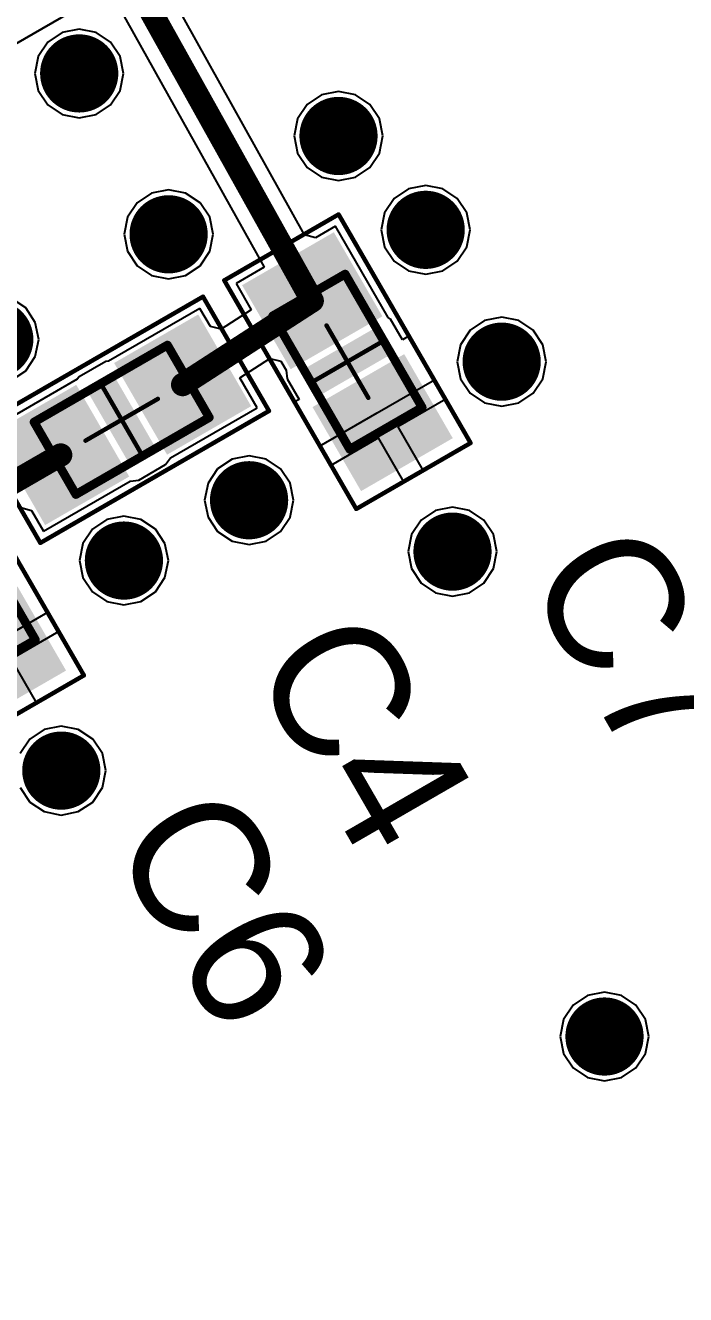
# Model space of a CAD drawing. Header units: millimetres. Extents: x 1.42 to 4.09, y 1.63 to 4.12.
# Drawn here: x 2.472 to 2.767, y 3.15 to 3.718 of the extents above; entities that cross this region are included whole.
import ezdxf

# ---------------------------------------------------------------- set-up
doc = ezdxf.new("R2010")
doc.units = ezdxf.units.MM
doc.header["$MEASUREMENT"] = 0
for name, color, linetype in [('BottomLayer', 5, 'Continuous'), ('BottomSolder', 6, 'Continuous'), ('Mechanical1', 6, 'Continuous'), ('Mechanical13', 56, 'Continuous'), ('Mechanical15', 56, 'Continuous'), ('Mechanical3', 76, 'Continuous'), ('MidLayer1', 16, 'Continuous'), ('MidLayer2', 76, 'Continuous'), ('MultiLayer', 9, 'Continuous'), ('TopLayer', 1, 'Continuous'), ('TopOverlay', 2, 'Continuous'), ('TopPaste', 8, 'Continuous'), ('TopSolder', 216, 'Continuous'), ('ViaHoleLayer', 16, 'Continuous')]:
    doc.layers.add(name, color=color, linetype=linetype)

# ---------------------------------------------------------------- blocks, each defined once
blk = doc.blocks.new('CAPC0603_1608_100_N_6')
at = {"layer": 'Mechanical13', "const_width": 0.00394}
for points in [[(-0.03445, -0.0187), (-0.03445, 0.0187)], [(-0.03445, 0.0187), (0.03445, 0.0187)], [(0.03445, -0.0187), (0.03445, 0.0187)], [(-0.03445, -0.0187), (0.03445, -0.0187)]]:
    blk.add_lwpolyline(points, dxfattribs=at)
at = {"layer": 'Mechanical13', "const_width": 0.00197}
for points in [[(-0.03543, 0.0187, 1), (-0.03346, 0.0187, 1)], [(-0.03543, 0.0187, 1), (-0.03346, 0.0187, 1)], [(0.03346, 0.0187, 1), (0.03543, 0.0187, 1)], [(0.03346, 0.0187, 1), (0.03543, 0.0187, 1)], [(-0.03543, -0.0187, 1), (-0.03346, -0.0187, 1)], [(-0.03543, -0.0187, 1), (-0.03346, -0.0187, 1)], [(0.03346, -0.0187, 1), (0.03543, -0.0187, 1)], [(0.03346, -0.0187, 1), (0.03543, -0.0187, 1)]]:
    blk.add_lwpolyline(points, format="xyb", close=True, dxfattribs=at)
at = {"layer": 'Mechanical15', "const_width": 0.00197}
for points in [[(-0.05906, -0.02953), (-0.05906, 0.02953)], [(-0.05906, 0.02953), (0.05906, 0.02953)], [(0.05906, -0.02953), (0.05906, 0.02953)], [(0, -0.0187), (0, 0.0187)], [(-0.0187, 0), (0.0187, 0)], [(-0.05906, -0.02953), (0.05906, -0.02953)]]:
    blk.add_lwpolyline(points, dxfattribs=at)
at = {"layer": 'Mechanical15', "const_width": 0.000984}
for points in [[(-0.05955, 0.02953, 1), (-0.05856, 0.02953, 1)], [(-0.05955, 0.02953, 1), (-0.05856, 0.02953, 1)], [(0.05856, 0.02953, 1), (0.05955, 0.02953, 1)], [(0.05856, 0.02953, 1), (0.05955, 0.02953, 1)], [(-0.00049, 0.0187, 1), (0.00049, 0.0187, 1)], [(-0.01919, 0, 1), (-0.01821, 0, 1)], [(0.01821, 0, 1), (0.01919, 0, 1)], [(-0.00049, -0.0187, 1), (0.00049, -0.0187, 1)], [(-0.05955, -0.02953, 1), (-0.05856, -0.02953, 1)], [(-0.05955, -0.02953, 1), (-0.05856, -0.02953, 1)], [(0.05856, -0.02953, 1), (0.05955, -0.02953, 1)], [(0.05856, -0.02953, 1), (0.05955, -0.02953, 1)]]:
    blk.add_lwpolyline(points, format="xyb", close=True, dxfattribs=at)
at = {"layer": 'TopLayer'}
for points in [[(-0.01378, -0.01969), (-0.01378, 0.01969), (-0.04921, -0.01969), (-0.04921, 0.01969)], [(-0.00689, -0.02067), (0.00689, -0.02067), (-0.00689, 0.01968), (0.00689, 0.01968)], [(0.04921, -0.01969), (0.04921, 0.01969), (0.01378, -0.01969), (0.01378, 0.01969)]]:
    blk.add_solid(points, dxfattribs=at)
at = {"layer": 'TopPaste'}
for points in [[(-0.01378, -0.01969), (-0.01378, 0.01969), (-0.04921, -0.01969), (-0.04921, 0.01969)], [(0.04921, -0.01969), (0.04921, 0.01969), (0.01378, -0.01969), (0.01378, 0.01969)]]:
    blk.add_solid(points, dxfattribs=at)
at = {"layer": 'TopSolder'}
for points in [[(-0.00978, -0.02369), (-0.00978, 0.02369), (-0.05321, -0.02369), (-0.05321, 0.02369)], [(0.05321, -0.02368), (0.05321, 0.02369), (0.00978, -0.02368), (0.00978, 0.02369)]]:
    blk.add_solid(points, dxfattribs=at)
blk = doc.blocks.new('CAPC0603_1608_100_N_7')
at = {"layer": 'Mechanical13', "const_width": 0.00394}
for points in [[(-0.03445, 0.0187), (0.03445, 0.0187)], [(-0.03445, -0.0187), (-0.03445, 0.0187)], [(0.03445, -0.0187), (0.03445, 0.0187)], [(-0.03445, -0.0187), (0.03445, -0.0187)]]:
    blk.add_lwpolyline(points, dxfattribs=at)
at = {"layer": 'Mechanical13', "const_width": 0.00197}
for points in [[(-0.03543, 0.0187, 1), (-0.03346, 0.0187, 1)], [(-0.03543, 0.0187, 1), (-0.03346, 0.0187, 1)], [(0.03346, 0.0187, 1), (0.03543, 0.0187, 1)], [(0.03346, 0.0187, 1), (0.03543, 0.0187, 1)], [(-0.03543, -0.0187, 1), (-0.03346, -0.0187, 1)], [(-0.03543, -0.0187, 1), (-0.03346, -0.0187, 1)], [(0.03346, -0.0187, 1), (0.03543, -0.0187, 1)], [(0.03346, -0.0187, 1), (0.03543, -0.0187, 1)]]:
    blk.add_lwpolyline(points, format="xyb", close=True, dxfattribs=at)
at = {"layer": 'Mechanical15', "const_width": 0.00197}
for points in [[(-0.05906, 0.02953), (0.05906, 0.02953)], [(-0.05906, -0.02953), (-0.05906, 0.02953)], [(0.05906, -0.02953), (0.05906, 0.02953)], [(0, -0.0187), (0, 0.0187)], [(-0.0187, 0), (0.0187, 0)], [(-0.05906, -0.02953), (0.05906, -0.02953)]]:
    blk.add_lwpolyline(points, dxfattribs=at)
at = {"layer": 'Mechanical15', "const_width": 0.000984}
for points in [[(-0.05955, 0.02953, 1), (-0.05856, 0.02953, 1)], [(-0.05955, 0.02953, 1), (-0.05856, 0.02953, 1)], [(0.05856, 0.02953, 1), (0.05955, 0.02953, 1)], [(0.05856, 0.02953, 1), (0.05955, 0.02953, 1)], [(-0.00049, 0.0187, 1), (0.00049, 0.0187, 1)], [(-0.01919, 0, 1), (-0.01821, 0, 1)], [(0.01821, 0, 1), (0.01919, 0, 1)], [(-0.00049, -0.0187, 1), (0.00049, -0.0187, 1)], [(-0.05955, -0.02953, 1), (-0.05856, -0.02953, 1)], [(-0.05955, -0.02953, 1), (-0.05856, -0.02953, 1)], [(0.05856, -0.02953, 1), (0.05955, -0.02953, 1)], [(0.05856, -0.02953, 1), (0.05955, -0.02953, 1)]]:
    blk.add_lwpolyline(points, format="xyb", close=True, dxfattribs=at)
at = {"layer": 'TopLayer'}
for points in [[(-0.01378, -0.01969), (-0.01378, 0.01969), (-0.04921, -0.01969), (-0.04921, 0.01969)], [(-0.00689, -0.02067), (0.00689, -0.02067), (-0.00689, 0.01968), (0.00689, 0.01968)], [(0.04921, -0.01969), (0.04921, 0.01969), (0.01378, -0.01969), (0.01378, 0.01969)]]:
    blk.add_solid(points, dxfattribs=at)
at = {"layer": 'TopPaste'}
for points in [[(-0.01378, -0.01969), (-0.01378, 0.01969), (-0.04921, -0.01969), (-0.04921, 0.01969)], [(0.04921, -0.01969), (0.04921, 0.01969), (0.01378, -0.01969), (0.01378, 0.01969)]]:
    blk.add_solid(points, dxfattribs=at)
at = {"layer": 'TopSolder'}
for points in [[(-0.00978, -0.02369), (-0.00978, 0.02369), (-0.05321, -0.02369), (-0.05321, 0.02369)], [(0.05321, -0.02368), (0.05321, 0.02369), (0.00978, -0.02368), (0.00978, 0.02369)]]:
    blk.add_solid(points, dxfattribs=at)
blk = doc.blocks.new('CAPC0603_1608_100_N_8')
at = {"layer": 'Mechanical13', "const_width": 0.00394}
for points in [[(-0.03445, 0.0187), (-0.03445, -0.0187)], [(-0.03445, 0.0187), (0.03445, 0.0187)], [(0.03445, 0.0187), (0.03445, -0.0187)], [(-0.03445, -0.0187), (0.03445, -0.0187)]]:
    blk.add_lwpolyline(points, dxfattribs=at)
at = {"layer": 'Mechanical13', "const_width": 0.00197}
for points in [[(-0.03543, 0.0187, 1), (-0.03346, 0.0187, 1)], [(-0.03543, 0.0187, 1), (-0.03346, 0.0187, 1)], [(0.03346, 0.0187, 1), (0.03543, 0.0187, 1)], [(0.03346, 0.0187, 1), (0.03543, 0.0187, 1)], [(-0.03543, -0.0187, 1), (-0.03346, -0.0187, 1)], [(-0.03543, -0.0187, 1), (-0.03346, -0.0187, 1)], [(0.03346, -0.0187, 1), (0.03543, -0.0187, 1)], [(0.03346, -0.0187, 1), (0.03543, -0.0187, 1)]]:
    blk.add_lwpolyline(points, format="xyb", close=True, dxfattribs=at)
at = {"layer": 'Mechanical15', "const_width": 0.00197}
for points in [[(-0.05906, 0.02953), (-0.05906, -0.02953)], [(-0.05906, 0.02953), (0.05906, 0.02953)], [(0.05906, 0.02953), (0.05906, -0.02953)], [(0, 0.0187), (0, -0.0187)], [(-0.0187, 0), (0.0187, 0)], [(-0.05906, -0.02953), (0.05906, -0.02953)]]:
    blk.add_lwpolyline(points, dxfattribs=at)
at = {"layer": 'Mechanical15', "const_width": 0.000984}
for points in [[(-0.05955, 0.02953, 1), (-0.05856, 0.02953, 1)], [(-0.05955, 0.02953, 1), (-0.05856, 0.02953, 1)], [(0.05856, 0.02953, 1), (0.05955, 0.02953, 1)], [(0.05856, 0.02953, 1), (0.05955, 0.02953, 1)], [(-0.00049, 0.0187, 1), (0.00049, 0.0187, 1)], [(-0.01919, 0, 1), (-0.01821, 0, 1)], [(0.01821, 0, 1), (0.01919, 0, 1)], [(-0.00049, -0.0187, 1), (0.00049, -0.0187, 1)], [(-0.05955, -0.02953, 1), (-0.05856, -0.02953, 1)], [(-0.05955, -0.02953, 1), (-0.05856, -0.02953, 1)], [(0.05856, -0.02953, 1), (0.05955, -0.02953, 1)], [(0.05856, -0.02953, 1), (0.05955, -0.02953, 1)]]:
    blk.add_lwpolyline(points, format="xyb", close=True, dxfattribs=at)
at = {"layer": 'TopLayer'}
for points in [[(-0.01378, -0.01969), (-0.01378, 0.01969), (-0.04921, -0.01969), (-0.04921, 0.01969)], [(-0.00689, -0.02067), (0.00689, -0.02067), (-0.00689, 0.01968), (0.00689, 0.01968)], [(0.04921, -0.01969), (0.04921, 0.01969), (0.01378, -0.01969), (0.01378, 0.01969)]]:
    blk.add_solid(points, dxfattribs=at)
at = {"layer": 'TopPaste'}
for points in [[(-0.01378, -0.01969), (-0.01378, 0.01969), (-0.04921, -0.01969), (-0.04921, 0.01969)], [(0.04921, -0.01969), (0.04921, 0.01969), (0.01378, -0.01969), (0.01378, 0.01969)]]:
    blk.add_solid(points, dxfattribs=at)
at = {"layer": 'TopSolder'}
for points in [[(-0.00978, -0.02369), (-0.00978, 0.02369), (-0.05321, -0.02369), (-0.05321, 0.02369)], [(0.05321, -0.02369), (0.05321, 0.02369), (0.00978, -0.02369), (0.00978, 0.02369)]]:
    blk.add_solid(points, dxfattribs=at)
blk = doc.blocks.new('2500AT44M0400_26')
at = {"layer": 'Mechanical13', "const_width": 0.02}
for points in [[(0.15748, 0.01968), (-0.15748, 0.01968)], [(-0.15748, -0.01969), (-0.15748, 0.01968)], [(0.15748, -0.01969), (0.15748, 0.01968)], [(0.15748, -0.01969), (-0.15748, -0.01969)]]:
    blk.add_lwpolyline(points, dxfattribs=at)
at = {"layer": 'Mechanical13', "const_width": 0.01}
for points in [[(-0.16248, 0.01968, 1), (-0.15248, 0.01968, 1)], [(-0.16248, 0.01968, 1), (-0.15248, 0.01968, 1)], [(0.15248, 0.01968, 1), (0.16248, 0.01968, 1)], [(0.15248, 0.01968, 1), (0.16248, 0.01968, 1)], [(-0.16248, -0.01969, 1), (-0.15248, -0.01969, 1)], [(-0.16248, -0.01969, 1), (-0.15248, -0.01969, 1)], [(0.15248, -0.01969, 1), (0.16248, -0.01969, 1)], [(0.15248, -0.01969, 1), (0.16248, -0.01969, 1)]]:
    blk.add_lwpolyline(points, format="xyb", close=True, dxfattribs=at)
at = {"layer": 'TopLayer'}
for points in [[(-0.17716, -0.02953), (-0.13779, -0.02953), (-0.17716, 0.02953), (-0.13779, 0.02953)], [(0.17717, 0.02953), (0.1378, 0.02953), (0.17717, -0.02953), (0.1378, -0.02953)]]:
    blk.add_solid(points, dxfattribs=at)
at = {"layer": 'TopPaste'}
for points in [[(-0.17716, -0.02953), (-0.13779, -0.02953), (-0.17716, 0.02953), (-0.13779, 0.02953)], [(0.17717, 0.02953), (0.1378, 0.02953), (0.17717, -0.02953), (0.1378, -0.02953)]]:
    blk.add_solid(points, dxfattribs=at)
at = {"layer": 'TopSolder'}
for points in [[(-0.18116, -0.03353), (-0.13379, -0.03353), (-0.18116, 0.03353), (-0.13379, 0.03353)], [(0.18117, 0.03353), (0.1338, 0.03353), (0.18117, -0.03353), (0.1338, -0.03353)]]:
    blk.add_solid(points, dxfattribs=at)

msp = doc.modelspace()

# ---------------------------------------------------------------- linework, layer by layer
at = {"layer": 'BottomLayer'}
for p, q in [((2.61895, 3.79666), (2.1561, 3.52943)), ((2.1561, 3.52943), (2.61895, 3.79666))]:
    msp.add_line(p, q, dxfattribs=at)
at = {"layer": 'BottomLayer', "const_width": 0.0135}
for points in [[(2.48925, 3.696, 1), (2.50275, 3.696, 1)], [(2.60525, 3.668, 1), (2.61875, 3.668, 1)], [(2.52925, 3.624, 1), (2.54275, 3.624, 1)], [(2.64425, 3.626, 1), (2.65775, 3.626, 1)], [(2.67825, 3.567, 1), (2.69175, 3.567, 1)], [(2.56525, 3.505, 1), (2.57875, 3.505, 1)], [(2.65625, 3.482, 1), (2.66975, 3.482, 1)], [(2.50925, 3.478, 1), (2.52275, 3.478, 1)], [(2.48125, 3.384, 1), (2.49475, 3.384, 1)], [(2.72425, 3.265, 1), (2.73775, 3.265, 1)]]:
    msp.add_lwpolyline(points, format="xyb", close=True, dxfattribs=at)
at = {"layer": 'BottomSolder', "const_width": 0.0175}
for points in [[(2.48725, 3.696, 1), (2.50475, 3.696, 1)], [(2.60325, 3.668, 1), (2.62075, 3.668, 1)], [(2.52725, 3.624, 1), (2.54475, 3.624, 1)], [(2.64225, 3.626, 1), (2.65975, 3.626, 1)], [(2.44925, 3.577, 1), (2.46675, 3.577, 1)], [(2.67625, 3.567, 1), (2.69375, 3.567, 1)], [(2.56325, 3.505, 1), (2.58075, 3.505, 1)], [(2.65425, 3.482, 1), (2.67175, 3.482, 1)], [(2.50725, 3.478, 1), (2.52475, 3.478, 1)], [(2.47925, 3.384, 1), (2.49675, 3.384, 1)], [(2.72225, 3.265, 1), (2.73975, 3.265, 1)]]:
    msp.add_lwpolyline(points, format="xyb", close=True, dxfattribs=at)
at = {"layer": 'Mechanical1', "const_width": 0.01}
msp.add_lwpolyline([(1.53656, 2.98993, -0.35351), (2.63007, 4.08344)], format="xyb", dxfattribs=at)
at = {"layer": 'Mechanical3', "const_width": 0.01}
msp.add_lwpolyline([(1.6022, 2.98296, -0.35351), (2.63704, 4.0178)], format="xyb", dxfattribs=at)
at = {"layer": 'Mechanical3', "const_width": 0.03937}
msp.add_lwpolyline([(3.75606, 2.86, 1), (1.76394, 2.86, 1)], format="xyb", close=True, dxfattribs=at)
at = {"layer": 'MidLayer1'}
for p, q in [((2.61895, 3.79666), (2.1561, 3.52943)), ((2.1561, 3.52943), (2.61895, 3.79666))]:
    msp.add_line(p, q, dxfattribs=at)
at = {"layer": 'MidLayer1', "const_width": 0.0135}
for points in [[(2.48925, 3.696, 1), (2.50275, 3.696, 1)], [(2.60525, 3.668, 1), (2.61875, 3.668, 1)], [(2.52925, 3.624, 1), (2.54275, 3.624, 1)], [(2.64425, 3.626, 1), (2.65775, 3.626, 1)], [(2.67825, 3.567, 1), (2.69175, 3.567, 1)], [(2.56525, 3.505, 1), (2.57875, 3.505, 1)], [(2.65625, 3.482, 1), (2.66975, 3.482, 1)], [(2.50925, 3.478, 1), (2.52275, 3.478, 1)], [(2.48125, 3.384, 1), (2.49475, 3.384, 1)], [(2.72425, 3.265, 1), (2.73775, 3.265, 1)]]:
    msp.add_lwpolyline(points, format="xyb", close=True, dxfattribs=at)
at = {"layer": 'MidLayer2'}
for p, q in [((2.61895, 3.79666), (2.1561, 3.52943)), ((2.1561, 3.52943), (2.61895, 3.79666)), ((2.496, 3.71588), (2.48839, 3.71437)), ((2.50361, 3.71437), (2.496, 3.71588)), ((2.48194, 3.71006), (2.47763, 3.70361)), ((2.48839, 3.71437), (2.48194, 3.71006)), ((2.51006, 3.71006), (2.50361, 3.71437)), ((2.51437, 3.70361), (2.51006, 3.71006)), ((2.47763, 3.70361), (2.47612, 3.696)), ((2.51588, 3.696), (2.51437, 3.70361)), ((2.47612, 3.696), (2.47763, 3.68839)), ((2.51437, 3.68839), (2.51588, 3.696)), ((2.47763, 3.68839), (2.48194, 3.68194)), ((2.51006, 3.68194), (2.51437, 3.68839)), ((2.60439, 3.68637), (2.59794, 3.68206)), ((2.612, 3.68788), (2.60439, 3.68637)), ((2.61961, 3.68637), (2.612, 3.68788)), ((2.62606, 3.68206), (2.61961, 3.68637)), ((2.48194, 3.68194), (2.48839, 3.67763)), ((2.50361, 3.67763), (2.51006, 3.68194)), ((2.59794, 3.68206), (2.59363, 3.67561)), ((2.63037, 3.67561), (2.62606, 3.68206)), ((2.48839, 3.67763), (2.496, 3.67612)), ((2.496, 3.67612), (2.50361, 3.67763)), ((2.59363, 3.67561), (2.59212, 3.668)), ((2.63188, 3.668), (2.63037, 3.67561)), ((2.59212, 3.668), (2.59363, 3.66039)), ((2.63037, 3.66039), (2.63188, 3.668)), ((2.59363, 3.66039), (2.59794, 3.65394)), ((2.62606, 3.65394), (2.63037, 3.66039)), ((2.59794, 3.65394), (2.60439, 3.64963)), ((2.61961, 3.64963), (2.62606, 3.65394)), ((2.60439, 3.64963), (2.612, 3.64812)), ((2.612, 3.64812), (2.61961, 3.64963)), ((2.52839, 3.64237), (2.52194, 3.63806)), ((2.536, 3.64388), (2.52839, 3.64237)), ((2.54361, 3.64237), (2.536, 3.64388)), ((2.55006, 3.63806), (2.54361, 3.64237)), ((2.64339, 3.64437), (2.63694, 3.64006)), ((2.651, 3.64588), (2.64339, 3.64437)), ((2.65861, 3.64437), (2.651, 3.64588)), ((2.66506, 3.64006), (2.65861, 3.64437)), ((2.52194, 3.63806), (2.51763, 3.63161)), ((2.55437, 3.63161), (2.55006, 3.63806)), ((2.63694, 3.64006), (2.63263, 3.63361)), ((2.66937, 3.63361), (2.66506, 3.64006)), ((2.51763, 3.63161), (2.51612, 3.624)), ((2.55588, 3.624), (2.55437, 3.63161)), ((2.63263, 3.63361), (2.63112, 3.626)), ((2.67088, 3.626), (2.66937, 3.63361)), ((2.51612, 3.624), (2.51763, 3.61639)), ((2.55437, 3.61639), (2.55588, 3.624)), ((2.63112, 3.626), (2.63263, 3.61839)), ((2.66937, 3.61839), (2.67088, 3.626)), ((2.63263, 3.61839), (2.63694, 3.61194)), ((2.66506, 3.61194), (2.66937, 3.61839)), ((2.51763, 3.61639), (2.52194, 3.60994)), ((2.55006, 3.60994), (2.55437, 3.61639)), ((2.52194, 3.60994), (2.52839, 3.60563)), ((2.54361, 3.60563), (2.55006, 3.60994)), ((2.63694, 3.61194), (2.64339, 3.60763)), ((2.64339, 3.60763), (2.651, 3.60612)), ((2.651, 3.60612), (2.65861, 3.60763)), ((2.65861, 3.60763), (2.66506, 3.61194)), ((2.52839, 3.60563), (2.536, 3.60412)), ((2.536, 3.60412), (2.54361, 3.60563)), ((2.47206, 3.59106), (2.46561, 3.59537)), ((2.47637, 3.58461), (2.47206, 3.59106)), ((2.47788, 3.577), (2.47637, 3.58461)), ((2.67739, 3.58537), (2.67094, 3.58106)), ((2.685, 3.58688), (2.67739, 3.58537)), ((2.69261, 3.58537), (2.685, 3.58688)), ((2.69906, 3.58106), (2.69261, 3.58537)), ((2.67094, 3.58106), (2.66663, 3.57461)), ((2.70337, 3.57461), (2.69906, 3.58106)), ((2.47637, 3.56939), (2.47788, 3.577)), ((2.66663, 3.57461), (2.66512, 3.567)), ((2.70488, 3.567), (2.70337, 3.57461)), ((2.47206, 3.56294), (2.47637, 3.56939)), ((2.46561, 3.55863), (2.47206, 3.56294)), ((2.66512, 3.567), (2.66663, 3.55939)), ((2.70337, 3.55939), (2.70488, 3.567)), ((2.66663, 3.55939), (2.67094, 3.55294)), ((2.69906, 3.55294), (2.70337, 3.55939)), ((2.67094, 3.55294), (2.67739, 3.54863)), ((2.69261, 3.54863), (2.69906, 3.55294)), ((2.67739, 3.54863), (2.685, 3.54712)), ((2.685, 3.54712), (2.69261, 3.54863)), ((2.56439, 3.52337), (2.55794, 3.51906)), ((2.572, 3.52488), (2.56439, 3.52337)), ((2.57961, 3.52337), (2.572, 3.52488)), ((2.58606, 3.51906), (2.57961, 3.52337)), ((2.55794, 3.51906), (2.55363, 3.51261)), ((2.59037, 3.51261), (2.58606, 3.51906)), ((2.55363, 3.51261), (2.55212, 3.505)), ((2.59188, 3.505), (2.59037, 3.51261)), ((2.55212, 3.505), (2.55363, 3.49739)), ((2.59037, 3.49739), (2.59188, 3.505)), ((2.65539, 3.50037), (2.64894, 3.49606)), ((2.663, 3.50188), (2.65539, 3.50037)), ((2.67061, 3.50037), (2.663, 3.50188)), ((2.67706, 3.49606), (2.67061, 3.50037)), ((2.50839, 3.49637), (2.50194, 3.49206)), ((2.516, 3.49788), (2.50839, 3.49637)), ((2.52361, 3.49637), (2.516, 3.49788)), ((2.53006, 3.49206), (2.52361, 3.49637)), ((2.55363, 3.49739), (2.55794, 3.49094)), ((2.58606, 3.49094), (2.59037, 3.49739)), ((2.64894, 3.49606), (2.64463, 3.48961)), ((2.68137, 3.48961), (2.67706, 3.49606)), ((2.50194, 3.49206), (2.49763, 3.48561)), ((2.53437, 3.48561), (2.53006, 3.49206)), ((2.55794, 3.49094), (2.56439, 3.48663)), ((2.57961, 3.48663), (2.58606, 3.49094)), ((2.64463, 3.48961), (2.64312, 3.482)), ((2.68288, 3.482), (2.68137, 3.48961)), ((2.49763, 3.48561), (2.49612, 3.478)), ((2.53588, 3.478), (2.53437, 3.48561)), ((2.56439, 3.48663), (2.572, 3.48512)), ((2.572, 3.48512), (2.57961, 3.48663)), ((2.64312, 3.482), (2.64463, 3.47439)), ((2.68137, 3.47439), (2.68288, 3.482)), ((2.49612, 3.478), (2.49763, 3.47039)), ((2.53437, 3.47039), (2.53588, 3.478)), ((2.64463, 3.47439), (2.64894, 3.46794)), ((2.67706, 3.46794), (2.68137, 3.47439)), ((2.49763, 3.47039), (2.50194, 3.46394)), ((2.53006, 3.46394), (2.53437, 3.47039)), ((2.64894, 3.46794), (2.65539, 3.46363)), ((2.67061, 3.46363), (2.67706, 3.46794)), ((2.50194, 3.46394), (2.50839, 3.45963)), ((2.50839, 3.45963), (2.516, 3.45812)), ((2.516, 3.45812), (2.52361, 3.45963)), ((2.52361, 3.45963), (2.53006, 3.46394)), ((2.65539, 3.46363), (2.663, 3.46212)), ((2.663, 3.46212), (2.67061, 3.46363)), ((2.48039, 3.40237), (2.47394, 3.39806)), ((2.488, 3.40388), (2.48039, 3.40237)), ((2.49561, 3.40237), (2.488, 3.40388)), ((2.50206, 3.39806), (2.49561, 3.40237)), ((2.47394, 3.39806), (2.46963, 3.39161)), ((2.50637, 3.39161), (2.50206, 3.39806)), ((2.50788, 3.384), (2.50637, 3.39161)), ((2.50637, 3.37639), (2.50788, 3.384)), ((2.46963, 3.37639), (2.47394, 3.36994)), ((2.50206, 3.36994), (2.50637, 3.37639)), ((2.47394, 3.36994), (2.48039, 3.36563)), ((2.49561, 3.36563), (2.50206, 3.36994)), ((2.48039, 3.36563), (2.488, 3.36412)), ((2.488, 3.36412), (2.49561, 3.36563)), ((2.72339, 3.28337), (2.71694, 3.27906)), ((2.731, 3.28488), (2.72339, 3.28337)), ((2.73861, 3.28337), (2.731, 3.28488)), ((2.74506, 3.27906), (2.73861, 3.28337)), ((2.71694, 3.27906), (2.71263, 3.27261)), ((2.74937, 3.27261), (2.74506, 3.27906)), ((2.71263, 3.27261), (2.71112, 3.265)), ((2.75088, 3.265), (2.74937, 3.27261)), ((2.71112, 3.265), (2.71263, 3.25739)), ((2.74937, 3.25739), (2.75088, 3.265)), ((2.71263, 3.25739), (2.71694, 3.25094)), ((2.74506, 3.25094), (2.74937, 3.25739)), ((2.71694, 3.25094), (2.72339, 3.24663)), ((2.73861, 3.24663), (2.74506, 3.25094)), ((2.72339, 3.24663), (2.731, 3.24512)), ((2.731, 3.24512), (2.73861, 3.24663))]:
    msp.add_line(p, q, dxfattribs=at)
at = {"layer": 'MidLayer2', "const_width": 0.0135}
for points in [[(2.48925, 3.696, 1), (2.50275, 3.696, 1)], [(2.60525, 3.668, 1), (2.61875, 3.668, 1)], [(2.52925, 3.624, 1), (2.54275, 3.624, 1)], [(2.64425, 3.626, 1), (2.65775, 3.626, 1)], [(2.67825, 3.567, 1), (2.69175, 3.567, 1)], [(2.56525, 3.505, 1), (2.57875, 3.505, 1)], [(2.65625, 3.482, 1), (2.66975, 3.482, 1)], [(2.50925, 3.478, 1), (2.52275, 3.478, 1)], [(2.48125, 3.384, 1), (2.49475, 3.384, 1)], [(2.72425, 3.265, 1), (2.73775, 3.265, 1)]]:
    msp.add_lwpolyline(points, format="xyb", close=True, dxfattribs=at)
at = {"layer": 'MultiLayer', "const_width": 0.0135}
for points in [[(2.48925, 3.696, 1), (2.50275, 3.696, 1)], [(2.60525, 3.668, 1), (2.61875, 3.668, 1)], [(2.52925, 3.624, 1), (2.54275, 3.624, 1)], [(2.64425, 3.626, 1), (2.65775, 3.626, 1)], [(2.67825, 3.567, 1), (2.69175, 3.567, 1)], [(2.56525, 3.505, 1), (2.57875, 3.505, 1)], [(2.65625, 3.482, 1), (2.66975, 3.482, 1)], [(2.50925, 3.478, 1), (2.52275, 3.478, 1)], [(2.48125, 3.384, 1), (2.49475, 3.384, 1)], [(2.72425, 3.265, 1), (2.73775, 3.265, 1)]]:
    msp.add_lwpolyline(points, format="xyb", close=True, dxfattribs=at)
at = {"layer": 'TopLayer'}
for p, q in [((2.61895, 3.79666), (2.1561, 3.52943)), ((2.59686, 3.62382), (2.52931, 3.7449)), ((2.1561, 3.52943), (2.50642, 3.73169)), ((2.51124, 3.73036), (2.5788, 3.60927)), ((2.61064, 3.62766), (2.60168, 3.62249)), ((2.6342, 3.58684), (2.61064, 3.62766)), ((2.60168, 3.62249), (2.59686, 3.62382)), ((2.5788, 3.60927), (2.56615, 3.60197)), ((2.56615, 3.60197), (2.57294, 3.59021)), ((2.54997, 3.59085), (2.50916, 3.56729)), ((2.55467, 3.58271), (2.54997, 3.59085)), ((2.57294, 3.59021), (2.55954, 3.58154)), ((2.63523, 3.58606), (2.6342, 3.58684)), ((2.64056, 3.57682), (2.63523, 3.58606)), ((2.55954, 3.58154), (2.55467, 3.58271)), ((2.6436, 3.57857), (2.64056, 3.57682)), ((2.65496, 3.5589), (2.6436, 3.57857)), ((2.50788, 3.56712), (2.49594, 3.56023)), ((2.50916, 3.56729), (2.50788, 3.56712)), ((2.56793, 3.55974), (2.58134, 3.56842)), ((2.58134, 3.56842), (2.5862, 3.56725)), ((2.5862, 3.56725), (2.58853, 3.56322)), ((2.58853, 3.56322), (2.58903, 3.55938)), ((2.49516, 3.5592), (2.45434, 3.53564)), ((2.49594, 3.56023), (2.49516, 3.5592)), ((2.57566, 3.54636), (2.56793, 3.55974)), ((2.58903, 3.55938), (2.59437, 3.55014)), ((2.62925, 3.54405), (2.65496, 3.5589)), ((2.59437, 3.55014), (2.59218, 3.54888)), ((2.65996, 3.55024), (2.63858, 3.53789)), ((2.67131, 3.53056), (2.65996, 3.55024)), ((2.5369, 3.52399), (2.57566, 3.54636)), ((2.59218, 3.54888), (2.60354, 3.52921)), ((2.60354, 3.52921), (2.62925, 3.54405)), ((2.63858, 3.53789), (2.64994, 3.51822)), ((2.62992, 3.53289), (2.60854, 3.52055)), ((2.64128, 3.51322), (2.62992, 3.53289)), ((2.64994, 3.51822), (2.67131, 3.53056)), ((2.53455, 3.52092), (2.5369, 3.52399)), ((2.52262, 3.51403), (2.53455, 3.52092)), ((2.60854, 3.52055), (2.6199, 3.50088)), ((2.48003, 3.49115), (2.51878, 3.51353)), ((2.51878, 3.51353), (2.52262, 3.51403)), ((2.6199, 3.50088), (2.64128, 3.51322)), ((2.46985, 3.50171), (2.47468, 3.50042)), ((2.47468, 3.50042), (2.48003, 3.49115)), ((2.48196, 3.4549), (2.4706, 3.47457)), ((2.45625, 3.44005), (2.48196, 3.4549)), ((2.48696, 3.44624), (2.46558, 3.43389)), ((2.49831, 3.42656), (2.48696, 3.44624)), ((2.46558, 3.43389), (2.47694, 3.41422)), ((2.47694, 3.41422), (2.49831, 3.42656))]:
    msp.add_line(p, q, dxfattribs=at)
at = {"layer": 'TopLayer', "const_width": 0.01042}
for points in [[(2.47003, 3.8277), (2.60025, 3.59428)], [(2.54228, 3.55675), (2.60025, 3.59428)], [(2.42725, 3.49028), (2.48772, 3.52525)]]:
    msp.add_lwpolyline(points, dxfattribs=at)
at = {"layer": 'TopLayer'}
for points, const_width in [([(2.48925, 3.696, 1), (2.50275, 3.696, 1)], 0.0135), ([(2.60525, 3.668, 1), (2.61875, 3.668, 1)], 0.0135), ([(2.52925, 3.624, 1), (2.54275, 3.624, 1)], 0.0135), ([(2.64425, 3.626, 1), (2.65775, 3.626, 1)], 0.0135), ([(2.59765, 3.59428, 1), (2.60286, 3.59428, 1)], 0.00521), ([(2.59765, 3.59428, 1), (2.60286, 3.59428, 1)], 0.00521), ([(2.67825, 3.567, 1), (2.69175, 3.567, 1)], 0.0135), ([(2.53967, 3.55675, 1), (2.54488, 3.55675, 1)], 0.00521), ([(2.48512, 3.52525, 1), (2.49033, 3.52525, 1)], 0.00521), ([(2.56525, 3.505, 1), (2.57875, 3.505, 1)], 0.0135), ([(2.65625, 3.482, 1), (2.66975, 3.482, 1)], 0.0135), ([(2.50925, 3.478, 1), (2.52275, 3.478, 1)], 0.0135), ([(2.48125, 3.384, 1), (2.49475, 3.384, 1)], 0.0135), ([(2.72425, 3.265, 1), (2.73775, 3.265, 1)], 0.0135)]:
    msp.add_lwpolyline(points, format="xyb", close=True, dxfattribs=dict(at, const_width=const_width))
at = {"layer": 'ViaHoleLayer', "const_width": 0.0065}
for points in [[(2.49275, 3.696, 1), (2.49925, 3.696, 1)], [(2.60875, 3.668, 1), (2.61525, 3.668, 1)], [(2.53275, 3.624, 1), (2.53925, 3.624, 1)], [(2.64775, 3.626, 1), (2.65425, 3.626, 1)], [(2.68175, 3.567, 1), (2.68825, 3.567, 1)], [(2.56875, 3.505, 1), (2.57525, 3.505, 1)], [(2.65975, 3.482, 1), (2.66625, 3.482, 1)], [(2.51275, 3.478, 1), (2.51925, 3.478, 1)], [(2.48475, 3.384, 1), (2.49125, 3.384, 1)], [(2.72775, 3.265, 1), (2.73425, 3.265, 1)]]:
    msp.add_lwpolyline(points, format="xyb", close=True, dxfattribs=at)

# ---------------------------------------------------------------- block references
for name, p, rotation in [('2500AT44M0400_26', (2.33364, 3.74896), 210), ('CAPC0603_1608_100_N_6', (2.616, 3.567), 300.0000000000001), ('CAPC0603_1608_100_N_8', (2.515, 3.541), 30), ('CAPC0603_1608_100_N_7', (2.443, 3.463), 300.0000000000001)]:
    msp.add_blockref(name, p, dxfattribs=dict(rotation=rotation))

# ---------------------------------------------------------------- texts
at = {"layer": 'TopOverlay'}
for s, p in [('C7', (2.69456, 3.47029)), ('C4', (2.572, 3.431)), ('C6', (2.50917, 3.35232))]:
    msp.add_text(s, height=0.06, rotation=300, dxfattribs=at).set_placement(p)

doc.saveas('drawing.dxf')
